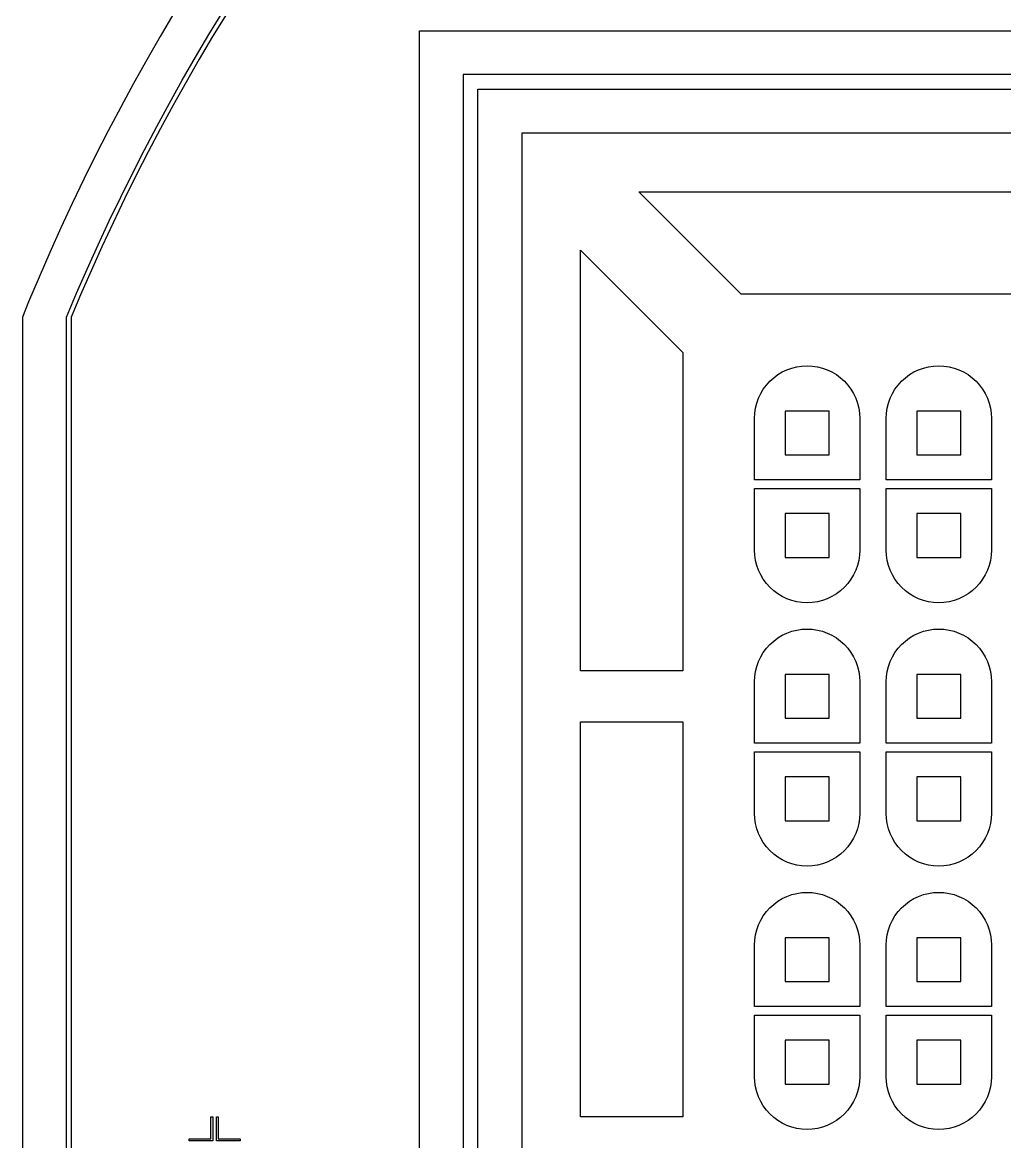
# Model space of a CAD drawing. Extents: x -25 to 122, y -49 to 104.
# Drawn here: x -25.04 to 9.17, y 27.54 to 66.53 of the extents above; entities that cross this region are included whole.
import ezdxf

# ---------------------------------------------------------------- set-up
doc = ezdxf.new("R2010")
doc.units = 0

msp = doc.modelspace()

# ---------------------------------------------------------------- linework, layer by layer
for p, q in [((-19.7612, 66.8418), (-20.2389, 66.0337)), ((-18.539, 66.1092), (-18.0605, 66.8965)), ((-17.9328, 66.8179), (-18.4103, 66.0321)), ((-20.2389, 66.0337), (-20.7066, 65.2197)), ((-19.0078, 65.3161), (-18.539, 66.1092)), ((-18.4103, 66.0321), (-18.8782, 65.2406)), ((-11.209, -11.209), (-11.209, 66.235)), ((-11.209, 66.235), (102.919, 66.235)), ((-20.7066, 65.2197), (-21.1644, 64.4)), ((-19.4668, 64.5173), (-19.0078, 65.3161)), ((-18.8782, 65.2406), (-19.3363, 64.4434)), ((-21.1644, 64.4), (-21.612, 63.5748)), ((-19.916, 63.7129), (-19.4668, 64.5173)), ((-19.3363, 64.4434), (-19.7845, 63.6406)), ((101.39, 64.7065), (-9.6805, 64.7065)), ((-9.6805, 64.7065), (-9.6805, -9.6805)), ((-9.17099, -9.17099), (-9.17099, 64.197)), ((-9.17099, 64.197), (100.881, 64.197)), ((-21.612, 63.5748), (-22.0494, 62.7442)), ((-20.3552, 62.9031), (-19.916, 63.7129)), ((-19.7845, 63.6406), (-20.2229, 62.8324)), ((-20.7845, 62.0879), (-20.3552, 62.9031)), ((-20.2229, 62.8324), (-20.6514, 62.0188)), ((-22.0494, 62.7442), (-22.4766, 61.9082)), ((99.3525, 62.6685), (-7.64249, 62.6685)), ((-7.64249, 62.6685), (-7.64249, -7.64249)), ((-21.2038, 61.2675), (-20.7845, 62.0879)), ((-20.6514, 62.0188), (-21.0698, 61.2001)), ((-22.4766, 61.9082), (-22.8936, 61.0671)), ((-21.613, 60.4421), (-21.2038, 61.2675)), ((-22.8936, 61.0671), (-23.3002, 60.2209)), ((-21.0698, 61.2001), (-21.4782, 60.3763)), ((-22.012, 59.6117), (-21.613, 60.4421)), ((0, 57.064), (-3.5665, 60.6305)), ((-3.5665, 60.6305), (20.2526, 60.6305)), ((-23.3002, 60.2209), (-23.6963, 59.3698)), ((-21.4782, 60.3763), (-21.8764, 59.5475)), ((-23.6963, 59.3698), (-24.082, 58.5139)), ((-22.4008, 58.7764), (-22.012, 59.6117)), ((-21.8764, 59.5475), (-22.2644, 58.714)), ((-24.082, 58.5139), (-24.4572, 57.6534)), ((-22.7793, 57.9365), (-22.4008, 58.7764)), ((-22.2644, 58.714), (-22.6422, 57.8757)), ((-5.60449, 43.9444), (-5.60449, 58.5925)), ((-5.60449, 58.5925), (-2.03799, 55.026)), ((-23.1475, 57.0919), (-22.7793, 57.9365)), ((-22.6422, 57.8757), (-23.0096, 57.0328)), ((-24.4572, 57.6534), (-24.8218, 56.7883)), ((-23.4969, 56.2626), (-23.1475, 57.0919)), ((-23.0096, 57.0328), (-23.3345, 56.2618)), ((20.2526, 57.064), (0, 57.064)), ((-24.8218, 56.7883), (-25.0371, 56.2593)), ((-25.0371, 56.2593), (-25.0371, -1.23334)), ((-23.4969, -1.23666), (-23.4969, 56.2626)), ((-23.3345, 56.2618), (-23.3345, -1.23579)), ((-2.03799, 55.026), (-2.03799, 43.9444)), ((1.12914, 54.1511), (1.27373, 54.2583)), ((1.27373, 54.2583), (1.42812, 54.3508)), ((1.42812, 54.3508), (1.59082, 54.4278)), ((1.59082, 54.4278), (1.76031, 54.4885)), ((1.76031, 54.4885), (1.93492, 54.5322)), ((1.93492, 54.5322), (2.11296, 54.5586)), ((2.11296, 54.5586), (2.29274, 54.5674)), ((2.29274, 54.5674), (2.47252, 54.5586)), ((2.47252, 54.5586), (2.65056, 54.5322)), ((2.65056, 54.5322), (2.82518, 54.4885)), ((2.82518, 54.4885), (2.99466, 54.4278)), ((2.99466, 54.4278), (3.15738, 54.3508)), ((3.15738, 54.3508), (3.31175, 54.2583)), ((3.31175, 54.2583), (3.45634, 54.1511)), ((5.71465, 54.1511), (5.85922, 54.2583)), ((5.85922, 54.2583), (6.01361, 54.3508)), ((6.01361, 54.3508), (6.17633, 54.4278)), ((6.17633, 54.4278), (6.34581, 54.4885)), ((6.34581, 54.4885), (6.52042, 54.5322)), ((6.52042, 54.5322), (6.69847, 54.5586)), ((6.69847, 54.5586), (6.87823, 54.5674)), ((6.87823, 54.5674), (7.05801, 54.5586)), ((7.05801, 54.5586), (7.23607, 54.5322)), ((7.23607, 54.5322), (7.41068, 54.4885)), ((7.41068, 54.4885), (7.58015, 54.4278)), ((7.58015, 54.4278), (7.74287, 54.3508)), ((7.74287, 54.3508), (7.89726, 54.2583)), ((7.89726, 54.2583), (8.04184, 54.1511)), ((0.76767, 53.7523), (0.87489, 53.8969)), ((0.87489, 53.8969), (0.99577, 54.0302)), ((0.99577, 54.0302), (1.12914, 54.1511)), ((3.45634, 54.1511), (3.58971, 54.0302)), ((3.58971, 54.0302), (3.7106, 53.8969)), ((3.7106, 53.8969), (3.81783, 53.7523)), ((5.35316, 53.7523), (5.46039, 53.8969)), ((5.46039, 53.8969), (5.58128, 54.0302)), ((5.58128, 54.0302), (5.71465, 54.1511)), ((8.04184, 54.1511), (8.1752, 54.0302)), ((8.1752, 54.0302), (8.2961, 53.8969)), ((8.2961, 53.8969), (8.40332, 53.7523)), ((0.53752, 53.2657), (0.59816, 53.4352)), ((0.59816, 53.4352), (0.67512, 53.5979)), ((0.67512, 53.5979), (0.76767, 53.7523)), ((3.81783, 53.7523), (3.91035, 53.5979)), ((3.91035, 53.5979), (3.98732, 53.4352)), ((3.98732, 53.4352), (4.04796, 53.2657)), ((5.12303, 53.2657), (5.18367, 53.4352)), ((5.18367, 53.4352), (5.26064, 53.5979)), ((5.26064, 53.5979), (5.35316, 53.7523)), ((8.40332, 53.7523), (8.49585, 53.5979)), ((8.49585, 53.5979), (8.57281, 53.4352)), ((8.57281, 53.4352), (8.63345, 53.2657)), ((0.46739, 52.913), (0.49379, 53.0911)), ((0.49379, 53.0911), (0.53752, 53.2657)), ((4.04796, 53.2657), (4.09169, 53.0911)), ((4.09169, 53.0911), (4.1181, 52.913)), ((5.05289, 52.913), (5.07928, 53.0911)), ((5.07928, 53.0911), (5.12303, 53.2657)), ((8.63345, 53.2657), (8.6772, 53.0911)), ((8.6772, 53.0911), (8.7036, 52.913)), ((0.45856, 52.7332), (0.46739, 52.913)), ((0.45856, 50.5933), (0.45856, 52.7332)), ((3.05699, 52.988), (1.52849, 52.988)), ((1.52849, 52.988), (1.52849, 51.4595)), ((3.05699, 51.4595), (3.05699, 52.988)), ((4.1181, 52.913), (4.12692, 52.7332)), ((4.12692, 52.7332), (4.12692, 50.5933)), ((5.04405, 52.7332), (5.05289, 52.913)), ((5.04405, 50.5933), (5.04405, 52.7332)), ((7.64249, 52.988), (6.114, 52.988)), ((6.114, 52.988), (6.114, 51.4595)), ((7.64249, 51.4595), (7.64249, 52.988)), ((8.7036, 52.913), (8.71243, 52.7332)), ((8.71243, 52.7332), (8.71243, 50.5933)), ((1.52849, 51.4595), (3.05699, 51.4595)), ((6.114, 51.4595), (7.64249, 51.4595)), ((4.12692, 50.5933), (0.45856, 50.5933)), ((0.45856, 48.1477), (0.45856, 50.2876)), ((0.45856, 50.2876), (4.12692, 50.2876)), ((4.12692, 50.2876), (4.12692, 48.1477)), ((8.71243, 50.5933), (5.04405, 50.5933)), ((5.04405, 48.1477), (5.04405, 50.2876)), ((5.04405, 50.2876), (8.71243, 50.2876)), ((8.71243, 50.2876), (8.71243, 48.1477)), ((3.05699, 49.4215), (1.52849, 49.4215)), ((1.52849, 49.4215), (1.52849, 47.893)), ((3.05699, 47.893), (3.05699, 49.4215)), ((7.64249, 49.4215), (6.114, 49.4215)), ((6.114, 49.4215), (6.114, 47.893)), ((7.64249, 47.893), (7.64249, 49.4215)), ((0.46739, 47.968), (0.45856, 48.1477)), ((0.49379, 47.7899), (0.46739, 47.968)), ((4.1181, 47.968), (4.09169, 47.7899)), ((4.12692, 48.1477), (4.1181, 47.968)), ((5.05289, 47.968), (5.04405, 48.1477)), ((5.07928, 47.7899), (5.05289, 47.968)), ((8.7036, 47.968), (8.6772, 47.7899)), ((8.71243, 48.1477), (8.7036, 47.968)), ((0.53752, 47.6153), (0.49379, 47.7899)), ((0.59816, 47.4458), (0.53752, 47.6153)), ((1.52849, 47.893), (3.05699, 47.893)), ((4.04796, 47.6153), (3.98732, 47.4458)), ((4.09169, 47.7899), (4.04796, 47.6153)), ((5.12303, 47.6153), (5.07928, 47.7899)), ((5.18367, 47.4458), (5.12303, 47.6153)), ((6.114, 47.893), (7.64249, 47.893)), ((8.63345, 47.6153), (8.57281, 47.4458)), ((8.6772, 47.7899), (8.63345, 47.6153)), ((0.67512, 47.2831), (0.59816, 47.4458)), ((0.76767, 47.1287), (0.67512, 47.2831)), ((3.91035, 47.2831), (3.81783, 47.1287)), ((3.98732, 47.4458), (3.91035, 47.2831)), ((5.26064, 47.2831), (5.18367, 47.4458)), ((5.35316, 47.1287), (5.26064, 47.2831)), ((8.49585, 47.2831), (8.40332, 47.1287)), ((8.57281, 47.4458), (8.49585, 47.2831)), ((0.87489, 46.9841), (0.76767, 47.1287)), ((0.99577, 46.8508), (0.87489, 46.9841)), ((1.12914, 46.7299), (0.99577, 46.8508)), ((3.58971, 46.8508), (3.45634, 46.7299)), ((3.7106, 46.9841), (3.58971, 46.8508)), ((3.81783, 47.1287), (3.7106, 46.9841)), ((5.46039, 46.9841), (5.35316, 47.1287)), ((5.58128, 46.8508), (5.46039, 46.9841)), ((5.71465, 46.7299), (5.58128, 46.8508)), ((8.1752, 46.8508), (8.04184, 46.7299)), ((8.2961, 46.9841), (8.1752, 46.8508)), ((8.40332, 47.1287), (8.2961, 46.9841)), ((1.27373, 46.6227), (1.12914, 46.7299)), ((1.42812, 46.5301), (1.27373, 46.6227)), ((1.59082, 46.4532), (1.42812, 46.5301)), ((1.76031, 46.3925), (1.59082, 46.4532)), ((1.93492, 46.3488), (1.76031, 46.3925)), ((2.82518, 46.3925), (2.65056, 46.3488)), ((2.99466, 46.4532), (2.82518, 46.3925)), ((3.15738, 46.5301), (2.99466, 46.4532)), ((3.31175, 46.6227), (3.15738, 46.5301)), ((3.45634, 46.7299), (3.31175, 46.6227)), ((5.85922, 46.6227), (5.71465, 46.7299)), ((6.01361, 46.5301), (5.85922, 46.6227)), ((6.17633, 46.4532), (6.01361, 46.5301)), ((6.34581, 46.3925), (6.17633, 46.4532)), ((6.52042, 46.3488), (6.34581, 46.3925)), ((7.41068, 46.3925), (7.23607, 46.3488)), ((7.58015, 46.4532), (7.41068, 46.3925)), ((7.74287, 46.5301), (7.58015, 46.4532)), ((7.89726, 46.6227), (7.74287, 46.5301)), ((8.04184, 46.7299), (7.89726, 46.6227)), ((2.11296, 46.3224), (1.93492, 46.3488)), ((2.29274, 46.3136), (2.11296, 46.3224)), ((2.47252, 46.3224), (2.29274, 46.3136)), ((2.65056, 46.3488), (2.47252, 46.3224)), ((6.69847, 46.3224), (6.52042, 46.3488)), ((6.87823, 46.3136), (6.69847, 46.3224)), ((7.05801, 46.3224), (6.87823, 46.3136)), ((7.23607, 46.3488), (7.05801, 46.3224)), ((1.42812, 45.1799), (1.59082, 45.2568)), ((1.59082, 45.2568), (1.76031, 45.3175)), ((1.76031, 45.3175), (1.93492, 45.3612)), ((1.93492, 45.3612), (2.11296, 45.3876)), ((2.11296, 45.3876), (2.29274, 45.3964)), ((2.29274, 45.3964), (2.47252, 45.3876)), ((2.47252, 45.3876), (2.65056, 45.3612)), ((2.65056, 45.3612), (2.82518, 45.3175)), ((2.82518, 45.3175), (2.99466, 45.2568)), ((2.99466, 45.2568), (3.15738, 45.1799)), ((6.01361, 45.1799), (6.17633, 45.2568)), ((6.17633, 45.2568), (6.34581, 45.3175)), ((6.34581, 45.3175), (6.52042, 45.3612)), ((6.52042, 45.3612), (6.69847, 45.3876)), ((6.69847, 45.3876), (6.87823, 45.3964)), ((6.87823, 45.3964), (7.05801, 45.3876)), ((7.05801, 45.3876), (7.23607, 45.3612)), ((7.23607, 45.3612), (7.41068, 45.3175)), ((7.41068, 45.3175), (7.58015, 45.2568)), ((7.58015, 45.2568), (7.74287, 45.1799)), ((0.87489, 44.7258), (0.99577, 44.8592)), ((0.99577, 44.8592), (1.12914, 44.9801)), ((1.12914, 44.9801), (1.27373, 45.0873)), ((1.27373, 45.0873), (1.42812, 45.1799)), ((3.15738, 45.1799), (3.31175, 45.0873)), ((3.31175, 45.0873), (3.45634, 44.9801)), ((3.45634, 44.9801), (3.58971, 44.8592)), ((3.58971, 44.8592), (3.7106, 44.7258)), ((5.46039, 44.7258), (5.58128, 44.8592)), ((5.58128, 44.8592), (5.71465, 44.9801)), ((5.71465, 44.9801), (5.85922, 45.0873)), ((5.85922, 45.0873), (6.01361, 45.1799)), ((7.74287, 45.1799), (7.89726, 45.0873)), ((7.89726, 45.0873), (8.04184, 44.9801)), ((8.04184, 44.9801), (8.1752, 44.8592)), ((8.1752, 44.8592), (8.2961, 44.7258)), ((0.67512, 44.4269), (0.76767, 44.5813)), ((0.76767, 44.5813), (0.87489, 44.7258)), ((3.7106, 44.7258), (3.81783, 44.5813)), ((3.81783, 44.5813), (3.91035, 44.4269)), ((5.26064, 44.4269), (5.35316, 44.5813)), ((5.35316, 44.5813), (5.46039, 44.7258)), ((8.2961, 44.7258), (8.40332, 44.5813)), ((8.40332, 44.5813), (8.49585, 44.4269)), ((0.49379, 43.9201), (0.53752, 44.0947)), ((0.53752, 44.0947), (0.59816, 44.2642)), ((0.59816, 44.2642), (0.67512, 44.4269)), ((3.91035, 44.4269), (3.98732, 44.2642)), ((3.98732, 44.2642), (4.04796, 44.0947)), ((4.04796, 44.0947), (4.09169, 43.9201)), ((5.07928, 43.9201), (5.12303, 44.0947)), ((5.12303, 44.0947), (5.18367, 44.2642)), ((5.18367, 44.2642), (5.26064, 44.4269)), ((8.49585, 44.4269), (8.57281, 44.2642)), ((8.57281, 44.2642), (8.63345, 44.0947)), ((8.63345, 44.0947), (8.6772, 43.9201)), ((-2.03799, 43.9444), (-5.60449, 43.9444)), ((0.45856, 43.5622), (0.46739, 43.742)), ((0.46739, 43.742), (0.49379, 43.9201)), ((3.05699, 43.817), (1.52849, 43.817)), ((1.52849, 43.817), (1.52849, 42.2885)), ((3.05699, 42.2885), (3.05699, 43.817)), ((4.09169, 43.9201), (4.1181, 43.742)), ((4.1181, 43.742), (4.12692, 43.5622)), ((5.04405, 43.5622), (5.05289, 43.742)), ((5.05289, 43.742), (5.07928, 43.9201)), ((7.64249, 43.817), (6.114, 43.817)), ((6.114, 43.817), (6.114, 42.2885)), ((7.64249, 42.2885), (7.64249, 43.817)), ((8.6772, 43.9201), (8.7036, 43.742)), ((8.7036, 43.742), (8.71243, 43.5622)), ((0.45856, 41.4223), (0.45856, 43.5622)), ((4.12692, 43.5622), (4.12692, 41.4223)), ((5.04405, 41.4223), (5.04405, 43.5622)), ((8.71243, 43.5622), (8.71243, 41.4223)), ((-5.60449, 28.4046), (-5.60449, 42.1611)), ((-5.60449, 42.1611), (-2.03799, 42.1611)), ((-2.03799, 42.1611), (-2.03799, 28.4046)), ((1.52849, 42.2885), (3.05699, 42.2885)), ((6.114, 42.2885), (7.64249, 42.2885)), ((4.12692, 41.4223), (0.45856, 41.4223)), ((8.71243, 41.4223), (5.04405, 41.4223)), ((0.45856, 38.9767), (0.45856, 41.1167)), ((0.45856, 41.1167), (4.12692, 41.1167)), ((4.12692, 41.1167), (4.12692, 38.9767)), ((5.04405, 38.9767), (5.04405, 41.1167)), ((5.04405, 41.1167), (8.71243, 41.1167)), ((8.71243, 41.1167), (8.71243, 38.9767)), ((3.05699, 40.2505), (1.52849, 40.2505)), ((1.52849, 40.2505), (1.52849, 38.722)), ((3.05699, 38.722), (3.05699, 40.2505)), ((7.64249, 40.2505), (6.114, 40.2505)), ((6.114, 40.2505), (6.114, 38.722)), ((7.64249, 38.722), (7.64249, 40.2505)), ((0.46739, 38.797), (0.45856, 38.9767)), ((0.49379, 38.6189), (0.46739, 38.797)), ((0.53752, 38.4443), (0.49379, 38.6189)), ((1.52849, 38.722), (3.05699, 38.722)), ((4.09169, 38.6189), (4.04796, 38.4443)), ((4.1181, 38.797), (4.09169, 38.6189)), ((4.12692, 38.9767), (4.1181, 38.797)), ((5.05289, 38.797), (5.04405, 38.9767)), ((5.07928, 38.6189), (5.05289, 38.797)), ((5.12303, 38.4443), (5.07928, 38.6189)), ((6.114, 38.722), (7.64249, 38.722)), ((8.6772, 38.6189), (8.63345, 38.4443)), ((8.7036, 38.797), (8.6772, 38.6189)), ((8.71243, 38.9767), (8.7036, 38.797)), ((0.59816, 38.2748), (0.53752, 38.4443)), ((0.67512, 38.1121), (0.59816, 38.2748)), ((3.98732, 38.2748), (3.91035, 38.1121)), ((4.04796, 38.4443), (3.98732, 38.2748)), ((5.18367, 38.2748), (5.12303, 38.4443)), ((5.26064, 38.1121), (5.18367, 38.2748)), ((8.57281, 38.2748), (8.49585, 38.1121)), ((8.63345, 38.4443), (8.57281, 38.2748)), ((0.76767, 37.9577), (0.67512, 38.1121)), ((0.87489, 37.8131), (0.76767, 37.9577)), ((0.99577, 37.6798), (0.87489, 37.8131)), ((3.7106, 37.8131), (3.58971, 37.6798)), ((3.81783, 37.9577), (3.7106, 37.8131)), ((3.91035, 38.1121), (3.81783, 37.9577)), ((5.35316, 37.9577), (5.26064, 38.1121)), ((5.46039, 37.8131), (5.35316, 37.9577)), ((5.58128, 37.6798), (5.46039, 37.8131)), ((8.2961, 37.8131), (8.1752, 37.6798)), ((8.40332, 37.9577), (8.2961, 37.8131)), ((8.49585, 38.1121), (8.40332, 37.9577)), ((1.12914, 37.5589), (0.99577, 37.6798)), ((1.27373, 37.4517), (1.12914, 37.5589)), ((1.42812, 37.3591), (1.27373, 37.4517)), ((3.31175, 37.4517), (3.15738, 37.3591)), ((3.45634, 37.5589), (3.31175, 37.4517)), ((3.58971, 37.6798), (3.45634, 37.5589)), ((5.71465, 37.5589), (5.58128, 37.6798)), ((5.85922, 37.4517), (5.71465, 37.5589)), ((6.01361, 37.3591), (5.85922, 37.4517)), ((7.89726, 37.4517), (7.74287, 37.3591)), ((8.04184, 37.5589), (7.89726, 37.4517)), ((8.1752, 37.6798), (8.04184, 37.5589)), ((1.59082, 37.2822), (1.42812, 37.3591)), ((1.76031, 37.2215), (1.59082, 37.2822)), ((1.93492, 37.1778), (1.76031, 37.2215)), ((2.11296, 37.1514), (1.93492, 37.1778)), ((2.29274, 37.1425), (2.11296, 37.1514)), ((2.47252, 37.1514), (2.29274, 37.1425)), ((2.65056, 37.1778), (2.47252, 37.1514)), ((2.82518, 37.2215), (2.65056, 37.1778)), ((2.99466, 37.2822), (2.82518, 37.2215)), ((3.15738, 37.3591), (2.99466, 37.2822)), ((6.17633, 37.2822), (6.01361, 37.3591)), ((6.34581, 37.2215), (6.17633, 37.2822)), ((6.52042, 37.1778), (6.34581, 37.2215)), ((6.69847, 37.1514), (6.52042, 37.1778)), ((6.87823, 37.1425), (6.69847, 37.1514)), ((7.05801, 37.1514), (6.87823, 37.1425)), ((7.23607, 37.1778), (7.05801, 37.1514)), ((7.41068, 37.2215), (7.23607, 37.1778)), ((7.58015, 37.2822), (7.41068, 37.2215)), ((7.74287, 37.3591), (7.58015, 37.2822)), ((1.12914, 35.8091), (1.27373, 35.9163)), ((1.27373, 35.9163), (1.42812, 36.0089)), ((1.42812, 36.0089), (1.59082, 36.0858)), ((1.59082, 36.0858), (1.76031, 36.1465)), ((1.76031, 36.1465), (1.93492, 36.1902)), ((1.93492, 36.1902), (2.11296, 36.2166)), ((2.11296, 36.2166), (2.29274, 36.2254)), ((2.29274, 36.2254), (2.47252, 36.2166)), ((2.47252, 36.2166), (2.65056, 36.1902)), ((2.65056, 36.1902), (2.82518, 36.1465)), ((2.82518, 36.1465), (2.99466, 36.0858)), ((2.99466, 36.0858), (3.15738, 36.0089)), ((3.15738, 36.0089), (3.31175, 35.9163)), ((3.31175, 35.9163), (3.45634, 35.8091)), ((5.71465, 35.8091), (5.85922, 35.9163)), ((5.85922, 35.9163), (6.01361, 36.0089)), ((6.01361, 36.0089), (6.17633, 36.0858)), ((6.17633, 36.0858), (6.34581, 36.1465)), ((6.34581, 36.1465), (6.52042, 36.1902)), ((6.52042, 36.1902), (6.69847, 36.2166)), ((6.69847, 36.2166), (6.87823, 36.2254)), ((6.87823, 36.2254), (7.05801, 36.2166)), ((7.05801, 36.2166), (7.23607, 36.1902)), ((7.23607, 36.1902), (7.41068, 36.1465)), ((7.41068, 36.1465), (7.58015, 36.0858)), ((7.58015, 36.0858), (7.74287, 36.0089)), ((7.74287, 36.0089), (7.89726, 35.9163)), ((7.89726, 35.9163), (8.04184, 35.8091)), ((0.76767, 35.4103), (0.87489, 35.5548)), ((0.87489, 35.5548), (0.99577, 35.6882)), ((0.99577, 35.6882), (1.12914, 35.8091)), ((3.45634, 35.8091), (3.58971, 35.6882)), ((3.58971, 35.6882), (3.7106, 35.5548)), ((3.7106, 35.5548), (3.81783, 35.4103)), ((5.35316, 35.4103), (5.46039, 35.5548)), ((5.46039, 35.5548), (5.58128, 35.6882)), ((5.58128, 35.6882), (5.71465, 35.8091)), ((8.04184, 35.8091), (8.1752, 35.6882)), ((8.1752, 35.6882), (8.2961, 35.5548)), ((8.2961, 35.5548), (8.40332, 35.4103)), ((0.53752, 34.9237), (0.59816, 35.0932)), ((0.59816, 35.0932), (0.67512, 35.2559)), ((0.67512, 35.2559), (0.76767, 35.4103)), ((3.81783, 35.4103), (3.91035, 35.2559)), ((3.91035, 35.2559), (3.98732, 35.0932)), ((3.98732, 35.0932), (4.04796, 34.9237)), ((5.12303, 34.9237), (5.18367, 35.0932)), ((5.18367, 35.0932), (5.26064, 35.2559)), ((5.26064, 35.2559), (5.35316, 35.4103)), ((8.40332, 35.4103), (8.49585, 35.2559)), ((8.49585, 35.2559), (8.57281, 35.0932)), ((8.57281, 35.0932), (8.63345, 34.9237)), ((0.46739, 34.571), (0.49379, 34.7491)), ((0.49379, 34.7491), (0.53752, 34.9237)), ((4.04796, 34.9237), (4.09169, 34.7491)), ((4.09169, 34.7491), (4.1181, 34.571)), ((5.05289, 34.571), (5.07928, 34.7491)), ((5.07928, 34.7491), (5.12303, 34.9237)), ((8.63345, 34.9237), (8.6772, 34.7491)), ((8.6772, 34.7491), (8.7036, 34.571)), ((0.45856, 34.3912), (0.46739, 34.571)), ((0.45856, 32.2513), (0.45856, 34.3912)), ((3.05699, 34.646), (1.52849, 34.646)), ((1.52849, 34.646), (1.52849, 33.1175)), ((3.05699, 33.1175), (3.05699, 34.646)), ((4.1181, 34.571), (4.12692, 34.3912)), ((4.12692, 34.3912), (4.12692, 32.2513)), ((5.04405, 34.3912), (5.05289, 34.571)), ((5.04405, 32.2513), (5.04405, 34.3912)), ((7.64249, 34.646), (6.114, 34.646)), ((6.114, 34.646), (6.114, 33.1175)), ((7.64249, 33.1175), (7.64249, 34.646)), ((8.7036, 34.571), (8.71243, 34.3912)), ((8.71243, 34.3912), (8.71243, 32.2513)), ((1.52849, 33.1175), (3.05699, 33.1175)), ((6.114, 33.1175), (7.64249, 33.1175)), ((4.12692, 32.2513), (0.45856, 32.2513)), ((8.71243, 32.2513), (5.04405, 32.2513)), ((0.45856, 29.8057), (0.45856, 31.9456)), ((0.45856, 31.9456), (4.12692, 31.9456)), ((4.12692, 31.9456), (4.12692, 29.8057)), ((5.04405, 29.8057), (5.04405, 31.9456)), ((5.04405, 31.9456), (8.71243, 31.9456)), ((8.71243, 31.9456), (8.71243, 29.8057)), ((3.05699, 31.0795), (1.52849, 31.0795)), ((1.52849, 31.0795), (1.52849, 29.551)), ((3.05699, 29.551), (3.05699, 31.0795)), ((7.64249, 31.0795), (6.114, 31.0795)), ((6.114, 31.0795), (6.114, 29.551)), ((7.64249, 29.551), (7.64249, 31.0795)), ((0.46739, 29.626), (0.45856, 29.8057)), ((4.12692, 29.8057), (4.1181, 29.626)), ((5.05289, 29.626), (5.04405, 29.8057)), ((8.71243, 29.8057), (8.7036, 29.626)), ((0.49379, 29.4479), (0.46739, 29.626)), ((0.53752, 29.2733), (0.49379, 29.4479)), ((0.59816, 29.1038), (0.53752, 29.2733)), ((1.52849, 29.551), (3.05699, 29.551)), ((4.04796, 29.2733), (3.98732, 29.1038)), ((4.09169, 29.4479), (4.04796, 29.2733)), ((4.1181, 29.626), (4.09169, 29.4479)), ((5.07928, 29.4479), (5.05289, 29.626)), ((5.12303, 29.2733), (5.07928, 29.4479)), ((5.18367, 29.1038), (5.12303, 29.2733)), ((6.114, 29.551), (7.64249, 29.551)), ((8.63345, 29.2733), (8.57281, 29.1038)), ((8.6772, 29.4479), (8.63345, 29.2733)), ((8.7036, 29.626), (8.6772, 29.4479)), ((0.67512, 28.9411), (0.59816, 29.1038)), ((0.76767, 28.7867), (0.67512, 28.9411)), ((3.91035, 28.9411), (3.81783, 28.7867)), ((3.98732, 29.1038), (3.91035, 28.9411)), ((5.26064, 28.9411), (5.18367, 29.1038)), ((5.35316, 28.7867), (5.26064, 28.9411)), ((8.49585, 28.9411), (8.40332, 28.7867)), ((8.57281, 29.1038), (8.49585, 28.9411)), ((0.87489, 28.6421), (0.76767, 28.7867)), ((0.99577, 28.5088), (0.87489, 28.6421)), ((1.12914, 28.3879), (0.99577, 28.5088)), ((3.58971, 28.5088), (3.45634, 28.3879)), ((3.7106, 28.6421), (3.58971, 28.5088)), ((3.81783, 28.7867), (3.7106, 28.6421)), ((5.46039, 28.6421), (5.35316, 28.7867)), ((5.58128, 28.5088), (5.46039, 28.6421)), ((5.71465, 28.3879), (5.58128, 28.5088)), ((8.1752, 28.5088), (8.04184, 28.3879)), ((8.2961, 28.6421), (8.1752, 28.5088)), ((8.40332, 28.7867), (8.2961, 28.6421)), ((-18.4694, 27.6404), (-18.4694, 28.4046)), ((-18.4694, 28.4046), (-18.4057, 28.4046)), ((-18.4057, 28.4046), (-18.4057, 27.5767)), ((-18.2783, 27.5767), (-18.2783, 28.4046)), ((-18.2783, 28.4046), (-18.2146, 28.4046)), ((-18.2146, 28.4046), (-18.2146, 27.6404)), ((-2.03799, 28.4046), (-5.60449, 28.4046)), ((1.27373, 28.2807), (1.12914, 28.3879)), ((1.42812, 28.1881), (1.27373, 28.2807)), ((1.59082, 28.1112), (1.42812, 28.1881)), ((1.76031, 28.0505), (1.59082, 28.1112)), ((2.99466, 28.1112), (2.82518, 28.0505)), ((3.15738, 28.1881), (2.99466, 28.1112)), ((3.31175, 28.2807), (3.15738, 28.1881)), ((3.45634, 28.3879), (3.31175, 28.2807)), ((5.85922, 28.2807), (5.71465, 28.3879)), ((6.01361, 28.1881), (5.85922, 28.2807)), ((6.17633, 28.1112), (6.01361, 28.1881)), ((6.34581, 28.0505), (6.17633, 28.1112)), ((7.58015, 28.1112), (7.41068, 28.0505)), ((7.74287, 28.1881), (7.58015, 28.1112)), ((7.89726, 28.2807), (7.74287, 28.1881)), ((8.04184, 28.3879), (7.89726, 28.2807)), ((1.93492, 28.0068), (1.76031, 28.0505)), ((2.11296, 27.9804), (1.93492, 28.0068)), ((2.29274, 27.9716), (2.11296, 27.9804)), ((2.47252, 27.9804), (2.29274, 27.9716)), ((2.65056, 28.0068), (2.47252, 27.9804)), ((2.82518, 28.0505), (2.65056, 28.0068)), ((6.52042, 28.0068), (6.34581, 28.0505)), ((6.69847, 27.9804), (6.52042, 28.0068)), ((6.87823, 27.9716), (6.69847, 27.9804)), ((7.05801, 27.9804), (6.87823, 27.9716)), ((7.23607, 28.0068), (7.05801, 27.9804)), ((7.41068, 28.0505), (7.23607, 28.0068)), ((-19.2336, 27.5767), (-19.2336, 27.6404)), ((-19.2336, 27.6404), (-18.4694, 27.6404)), ((-18.4057, 27.5767), (-19.2336, 27.5767)), ((-17.4504, 27.5767), (-18.2783, 27.5767)), ((-18.2146, 27.6404), (-17.4504, 27.6404)), ((-17.4504, 27.6404), (-17.4504, 27.5767))]:
    msp.add_line(p, q)

doc.saveas('drawing.dxf')
